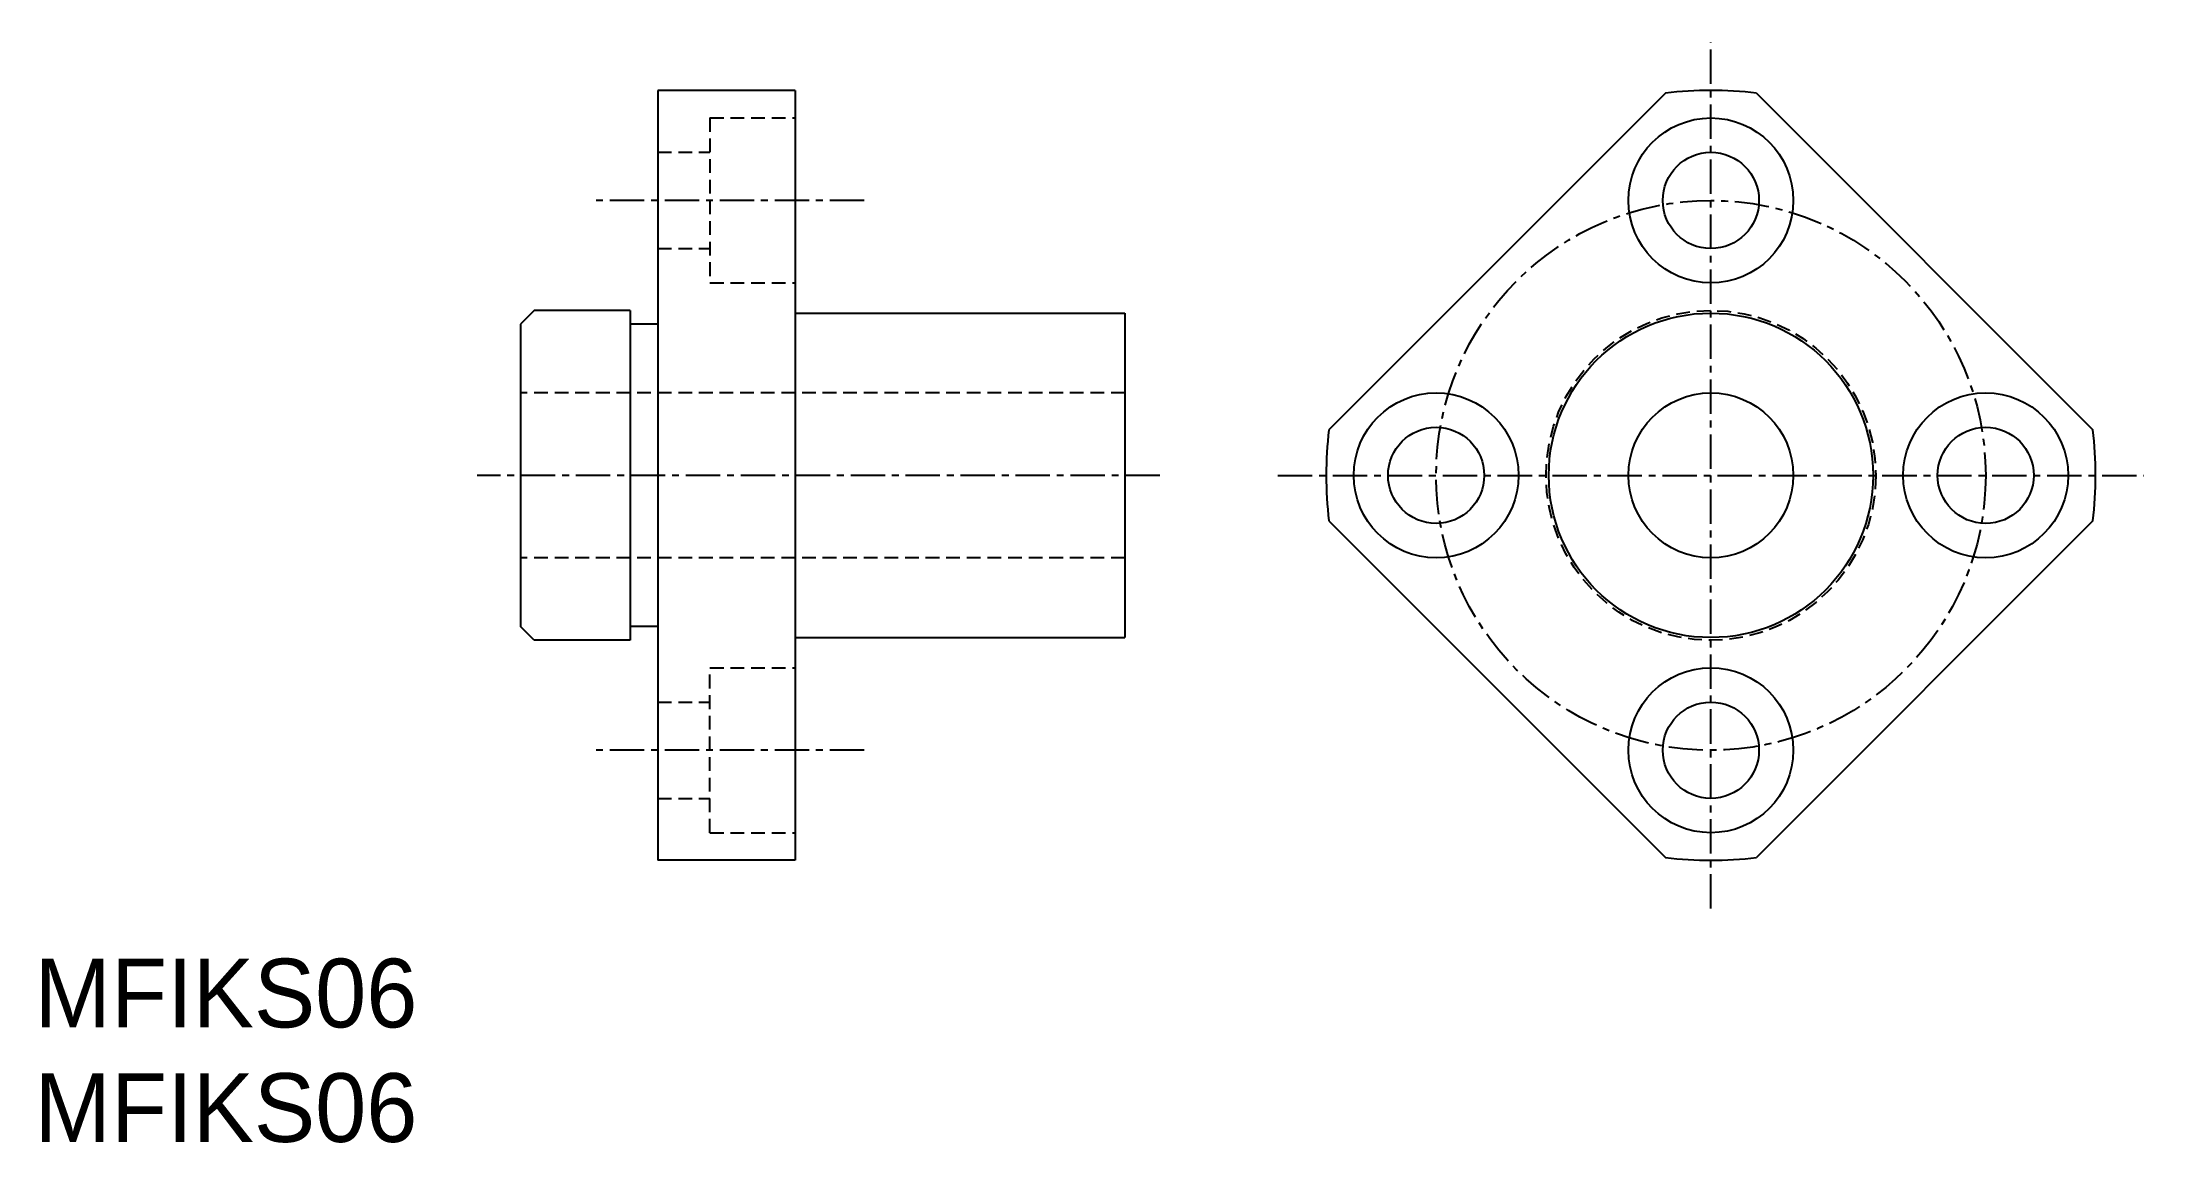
# Model space of a CAD drawing. Extents: x 10.3 to 86.8, y 10 to 50.
import ezdxf

# ---------------------------------------------------------------- set-up
doc = ezdxf.new("R2010")
doc.units = 0
doc.linetypes.add('CENTER', pattern=[2, 1.25, -0.25, 0.25, -0.25])
doc.linetypes.add('DASHED', pattern=[0.75, 0.5, -0.25])
doc.layers.get('0').update_dxf_attribs({"linetype": 'CONTINUOUS'})
doc.layers.add('CENTER', color=1, linetype='CENTER')

msp = doc.modelspace()

# ---------------------------------------------------------------- linework, layer by layer
at = {"color": 7, "linetype": 'CONTINUOUS'}
for p, q in [((32.683, 48.249), (32.683, 20.249)), ((37.683, 48.249), (32.683, 48.249)), ((37.683, 48.249), (37.683, 20.249)), ((71.012, 48.249), (71.012, 48.249)), ((69.357, 48.151), (57.11, 35.903)), ((72.666, 48.151), (84.914, 35.903)), ((28.183, 40.249), (27.683, 39.749)), ((31.683, 40.249), (28.183, 40.249)), ((31.683, 40.249), (31.683, 28.249)), ((37.683, 40.149), (49.683, 40.149)), ((49.683, 40.149), (49.683, 28.349)), ((27.683, 39.749), (27.683, 28.749)), ((32.683, 39.749), (31.683, 39.749)), ((57.11, 32.594), (69.357, 20.347)), ((84.914, 32.594), (72.666, 20.347)), ((28.183, 28.249), (27.683, 28.749)), ((32.683, 28.749), (31.683, 28.749)), ((37.683, 28.349), (49.683, 28.349)), ((31.683, 28.249), (28.183, 28.249)), ((37.683, 20.249), (32.683, 20.249)), ((32.683, 20.249), (32.683, 20.249))]:
    msp.add_line(p, q, dxfattribs=at)
at = {"color": 3, "linetype": 'DASHED'}
for p, q in [((34.583, 47.249), (34.583, 41.249)), ((34.583, 47.249), (37.683, 47.249)), ((32.683, 45.999), (34.583, 45.999)), ((32.683, 42.499), (34.583, 42.499)), ((34.583, 41.249), (37.683, 41.249)), ((49.683, 37.249), (27.683, 37.249)), ((49.683, 31.249), (27.683, 31.249)), ((34.583, 21.249), (34.583, 27.249)), ((34.583, 27.249), (37.683, 27.249)), ((32.683, 25.999), (34.583, 25.999)), ((32.683, 22.499), (34.583, 22.499)), ((34.583, 21.249), (37.683, 21.249))]:
    msp.add_line(p, q, dxfattribs=at)
at = {"color": 7, "linetype": 'CONTINUOUS'}
for centre, radius in [((71.012, 44.249), 3), ((71.012, 44.249), 1.75), ((71.012, 34.249), 5.9), ((61.012, 34.249), 3), ((71.012, 34.249), 3), ((81.012, 34.249), 3), ((61.012, 34.249), 1.75), ((81.012, 34.249), 1.75), ((71.012, 24.249), 3), ((71.012, 24.249), 1.75)]:
    msp.add_circle(centre, radius, dxfattribs=at)
at = {"color": 3, "linetype": 'DASHED'}
msp.add_circle((71.012, 34.249), 6, dxfattribs=at)
at = {"color": 7, "linetype": 'CONTINUOUS'}
for start, end in [(83.21321, 96.78679), (173.21321, 186.78679), (353.21321, 6.78679), (263.21321, 276.78679)]:
    msp.add_arc((71.012, 34.249), 14, start, end, dxfattribs=at)
at = {"layer": 'CENTER', "color": 1, "linetype": 'CENTER'}
for p, q in [((71.012, 18.488), (71.012, 50.01)), ((40.19, 44.249), (30.355, 44.249)), ((50.955, 34.249), (26.109, 34.249)), ((55.251, 34.249), (86.773, 34.249)), ((40.19, 24.249), (30.355, 24.249))]:
    msp.add_line(p, q, dxfattribs=at)
msp.add_circle((71.012, 34.249), 10, dxfattribs=at)

# ---------------------------------------------------------------- texts
at = {"color": 7, "linetype": 'CONTINUOUS'}
for p in [(10, 14.167), (10, 10)]:
    msp.add_text('MFIKS06', height=2.5, dxfattribs=at).set_placement(p)

doc.saveas('drawing.dxf')
